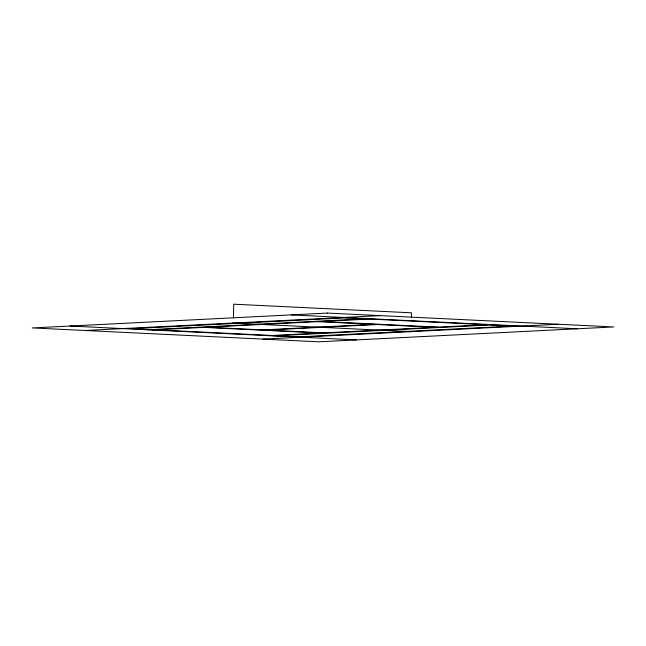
<?xml version="1.0" encoding="UTF-8"?>
<svg xmlns="http://www.w3.org/2000/svg" width="646" height="646" viewBox="0 0 646 646"><rect width="100%" height="100%" fill="white"/><g stroke="black" fill="none" stroke-linecap="round" stroke-linejoin="round"><path stroke-width="0.97" d="M233.505 318.066L233.699 304.193L411.478 312.809L411.405 317.767M85.111 330.494L380.268 315.628M131.986 328.636L349.074 317.703M147.45 329.783L368.704 318.656M151.939 330.001L373.105 318.866M262.704 329.904L317.993 327.126M318.268 327.134L373.558 324.349M266.653 330.098L377.321 324.534M268.663 335.662L489.821 324.526M273.266 335.88L494.368 324.744M299.098 336.832L517.034 325.842M262.898 339.11L558.047 324.244M291.201 314.901L577.443 328.774M346.086 317.856L365.717 318.801M369.569 319.043L486.285 324.704M490.556 324.938L513.231 326.036M321.49 321.466L438.214 327.118M317.808 321.651L434.532 327.304M232.576 323.065L411.211 331.64M207.229 327.215L323.953 332.876M203.966 327.385L320.691 333.037M126.923 328.386L151.519 329.581M155.42 329.831L272.136 335.484M276.318 335.726L303.685 337.059M70.043 326.036L356.285 339.909M327.457 313.068L32.3 327.934L318.543 341.807L613.7 326.941L327.457 313.068"/></g></svg>
